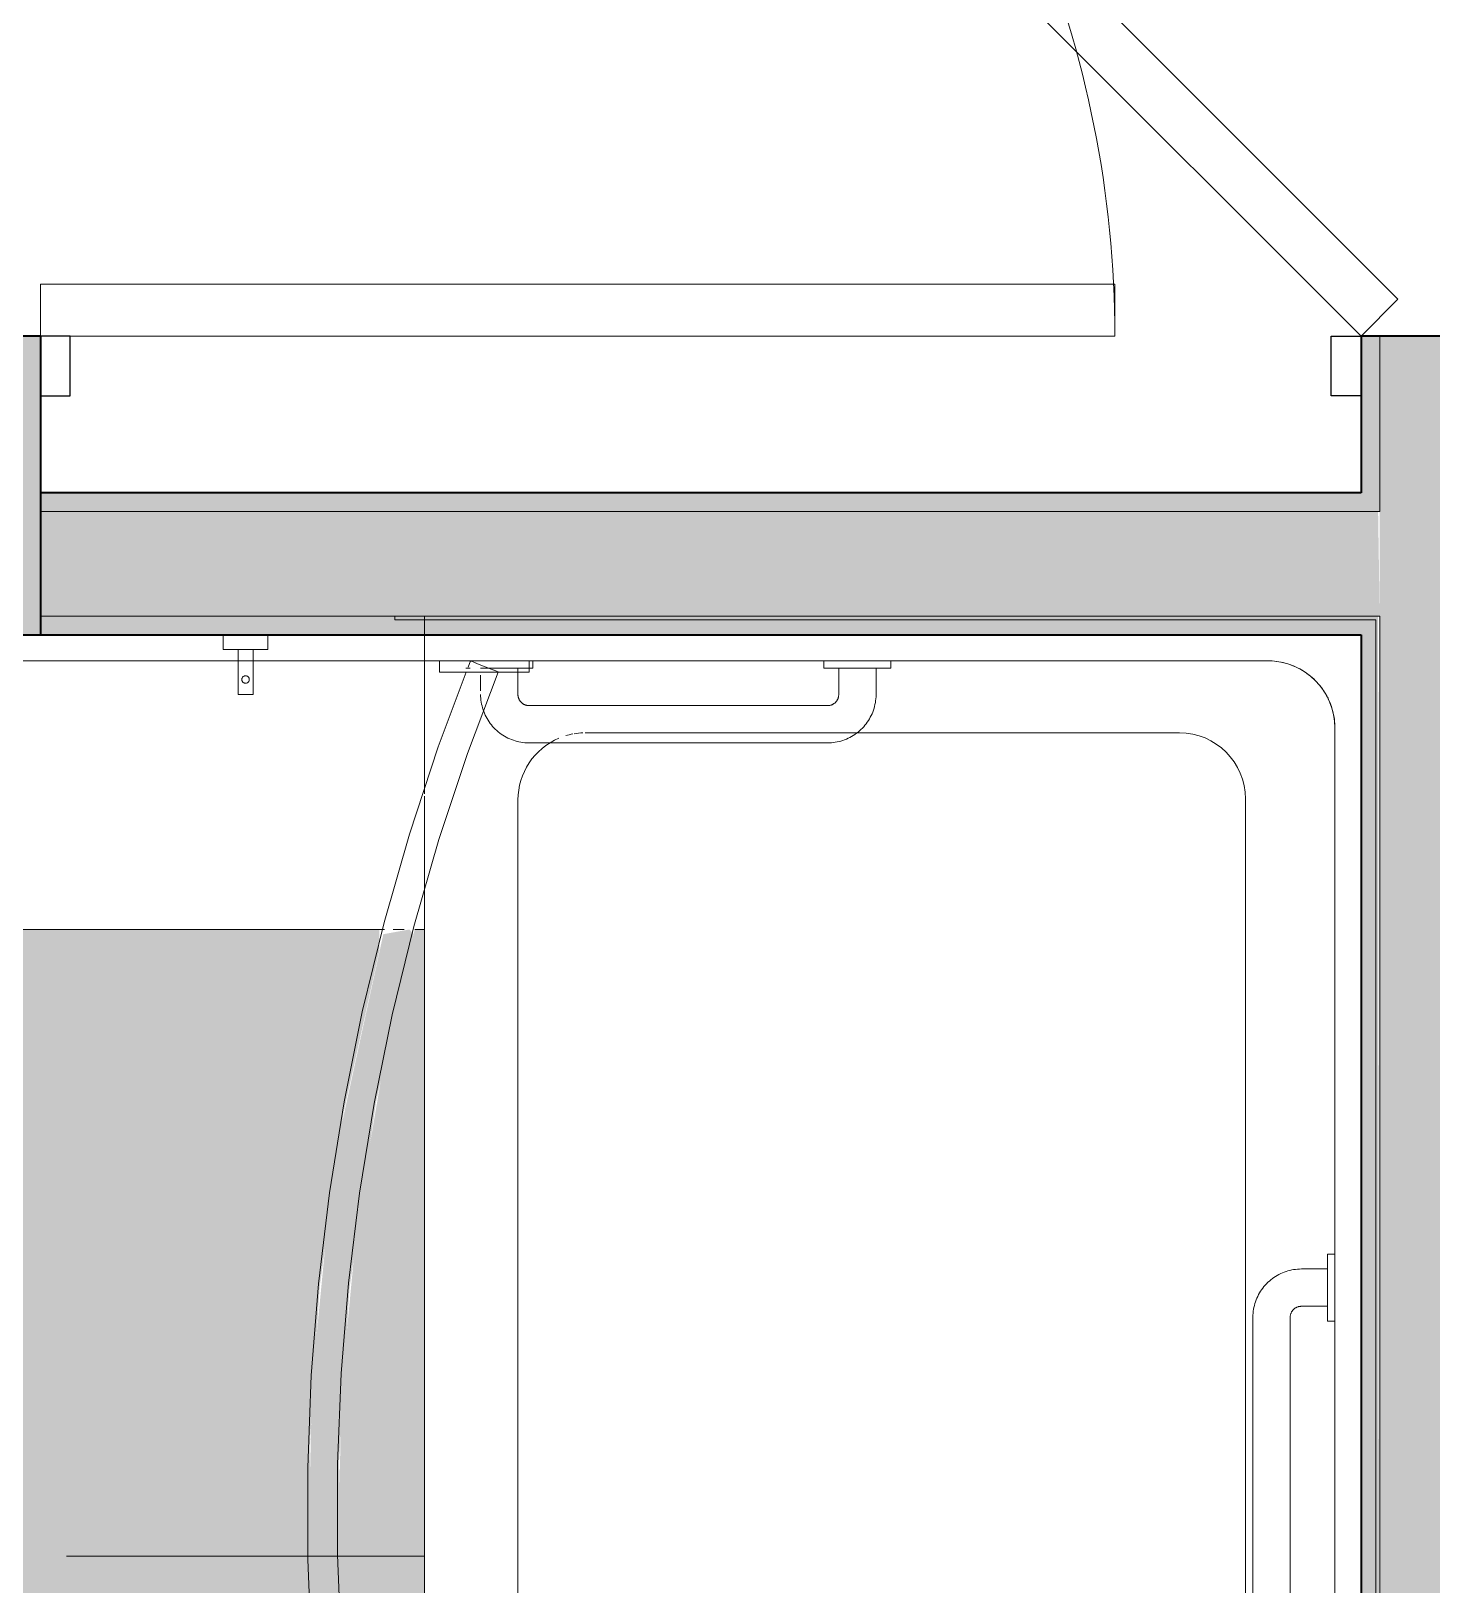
# Model space of a CAD drawing. Header units: inches. Extents: x 6 to 8416, y -388 to 6104.
# Drawn here: x 6439.8 to 6486.7, y 1612.9 to 1664.9 of the extents above; entities that cross this region are included whole.
import ezdxf

# ---------------------------------------------------------------- set-up
doc = ezdxf.new("R2010")
doc.units = ezdxf.units.IN
doc.header["$MEASUREMENT"] = 0
doc.linetypes.add('Dash 1_16_', pattern=[48, 24, -24])
doc.linetypes.add('Hidden 1_16_', pattern=[36, 24, -12])
for name, color, linetype, lineweight in [('A-DOOR', 31, 'Continuous', 18), ('A-DOOR-FRAM', 31, 'Continuous', 25), ('A-GENM', 13, 'Continuous', 18), ('A-WALL', 113, 'Continuous', 25), ('A-WALL-PATT', 111, 'Continuous', 35), ('I-WALL', 2, 'Continuous', 25), ('Q-SPCQ', 91, 'Continuous', 18)]:
    doc.layers.add(name, color=color, linetype=linetype, lineweight=lineweight)

# ---------------------------------------------------------------- blocks, each defined once
blk = doc.blocks.new('Unit-Single-Flush-ICC ADA-AM - 36_ x 84_-NR _U-BA _ BATH_-V125-LEVEL 3 - PLAN Copy 1 Copy 1')
at = {"layer": 'A-DOOR'}
for p, q in [((16.763, -1.138), (-8.693, -26.593)), ((16.763, -1.138), (18, -2.375)), ((18, -2.375), (-7.456, -27.831)), ((-8.693, -26.593), (-7.456, -27.831))]:
    blk.add_line(p, q, dxfattribs=at)
at = {"layer": 'A-DOOR', "lineweight": 9}
blk.add_arc((18, -2.375), 36, 180, 225, dxfattribs=at)
at = {"layer": 'A-DOOR-FRAM'}
for p, q in [((-20, 2.375), (-20, 3.375)), ((-20, 3.375), (-18, 3.375)), ((-18, 3.375), (-18, 2.375)), ((18, 2.375), (18, 3.375)), ((18, 3.375), (20, 3.375)), ((20, 3.375), (20, 2.375)), ((-18, 2.375), (-20, 2.375)), ((20, 2.375), (18, 2.375)), ((-20, -2.375), (-18, -2.375)), ((-20, -3.375), (-20, -2.375)), ((-18, -2.375), (-18, -3.375)), ((18, -2.375), (20, -2.375)), ((18, -3.375), (18, -2.375)), ((20, -2.375), (20, -3.375)), ((-18, -3.375), (-20, -3.375)), ((20, -3.375), (18, -3.375))]:
    blk.add_line(p, q, dxfattribs=at)
at = {"layer": 'A-DOOR-FRAM', "lineweight": 18}
for p, q in [((-20, 3.375), (-18, 3.375)), ((-20, 3.375), (-20, 2.375)), ((-18, 3.375), (-18, 2.375)), ((18, 3.375), (20, 3.375)), ((18, 3.375), (18, 2.375)), ((20, 3.375), (20, 2.375)), ((-18, 2.375), (-20, 2.375)), ((20, 2.375), (18, 2.375)), ((-20, -3.375), (-20, -2.375)), ((-20, -2.375), (-18, -2.375)), ((-18, -3.375), (-18, -2.375)), ((18, -3.375), (18, -2.375)), ((18, -2.375), (20, -2.375)), ((20, -3.375), (20, -2.375)), ((-18, -3.375), (-20, -3.375)), ((20, -3.375), (18, -3.375))]:
    blk.add_line(p, q, dxfattribs=at)
blk = doc.blocks.new('Unit-Single-Flush-ICC ADA-AM - 36_ x 84_-NR _U-BE _ BED_-6493364-LEVEL 3 - PLAN Copy 1 Copy 1')
at = {"layer": 'A-DOOR'}
for p, q in [((16.25, 38.375), (18, 38.375)), ((16.25, 2.375), (16.25, 38.375)), ((18, 2.375), (18, 38.375)), ((16.25, 2.375), (18, 2.375))]:
    blk.add_line(p, q, dxfattribs=at)
at = {"layer": 'A-DOOR', "lineweight": 9}
blk.add_arc((18, 2.375), 36, 90, 180, dxfattribs=at)
at = {"layer": 'A-DOOR-FRAM'}
for p, q in [((-18, 3.375), (-20, 3.375)), ((-20, 3.375), (-20, 2.375)), ((-18, 2.375), (-18, 3.375)), ((20, 3.375), (18, 3.375)), ((18, 3.375), (18, 2.375)), ((20, 2.375), (20, 3.375)), ((-20, 2.375), (-18, 2.375)), ((18, 2.375), (20, 2.375)), ((-18, -2.375), (-20, -2.375)), ((-20, -2.375), (-20, -3.375)), ((-18, -3.375), (-18, -2.375)), ((20, -2.375), (18, -2.375)), ((18, -2.375), (18, -3.375)), ((20, -3.375), (20, -2.375)), ((-20, -3.375), (-18, -3.375)), ((18, -3.375), (20, -3.375))]:
    blk.add_line(p, q, dxfattribs=at)
at = {"layer": 'A-DOOR-FRAM', "lineweight": 18}
for p, q in [((-18, 3.375), (-20, 3.375)), ((-20, 3.375), (-20, 2.375)), ((-18, 3.375), (-18, 2.375)), ((20, 3.375), (18, 3.375)), ((18, 3.375), (18, 2.375)), ((20, 3.375), (20, 2.375)), ((-20, 2.375), (-18, 2.375)), ((18, 2.375), (20, 2.375)), ((-20, -3.375), (-20, -2.375)), ((-18, -2.375), (-20, -2.375)), ((-18, -3.375), (-18, -2.375)), ((18, -3.375), (18, -2.375)), ((20, -2.375), (18, -2.375)), ((20, -3.375), (20, -2.375)), ((-20, -3.375), (-18, -3.375)), ((18, -3.375), (20, -3.375))]:
    blk.add_line(p, q, dxfattribs=at)
blk = doc.blocks.new('GM BA Shower-Unit-Tub-Prefab-ICC ADA-AM - ICC Type B_ Option A Forward_ 60_W x 32_D-2224287-LEVEL 3 - PLAN Copy 1 Copy 1')
at = {"layer": 'A-GENM'}
blk.add_line((59.375, 32), (60, 32), dxfattribs=at)
blk = doc.blocks.new('GM Clearance-Rect-AM - 30_ x 48_  - A117 2017 Existing _ Type B _ A117 2009 _ CBC-V587-LEVEL 3 - PLAN Copy 1 Copy 1')
at = {"layer": 'A-GENM', "linetype": 'Hidden 1_16_', "lineweight": 9, "transparency": 33554560}
h = blk.add_hatch(color=256, dxfattribs=at)
h.paths.add_polyline_path([(15, 0), (14.865, 4.705), (14.159, 7.141), (12.32, 14.947), (11.787, 18.299), (11.214, 24.639), (11.148, 30.645), (11.479, 35.998), (12.278, 41.836), (13.485, 47.308), (13.485, 48), (-15, 48), (-15, 0), (14.865, 0)])
h.paths.add_polyline_path([(15, 7.775), (15, 48), (14.667, 48), (13.728, 44.092), (12.765, 38.451), (12.231, 32.814), (12.1, 27.633), (12.448, 21.317), (13.252, 15.39), (14.486, 9.664), (14.989, 7.815)])
blk.add_hatch(color=256, dxfattribs=at).paths.add_polyline_path([(15, 4.326), (14.865, 8.27), (13.713, 12.987), (12.752, 18.657), (12.22, 24.46), (12.131, 30.175), (12.478, 35.946), (13.367, 42.21), (14.624, 47.841), (14.492, 48), (13.614, 47.841), (12.1, 40.908), (11.845, 39.201), (11.233, 32.882), (11.104, 27.516), (11.508, 20.747), (12.336, 14.859), (13.593, 9.14), (14.865, 4.705)])
at = {"layer": 'A-GENM', "linetype": 'Hidden 1_16_', "lineweight": 9}
for p, q in [((13.652, 48), (-15, 48)), ((-15, 48), (-15, 0)), ((13.652, 48), (-15, 48)), ((-15, 48), (-15, 0)), ((-15, 45.062), (-15, 48)), ((-15, 48), (13.652, 48)), ((14.309, 48), (13.943, 48)), ((14.309, 48), (13.943, 48)), ((13.943, 48), (14.309, 48)), ((15, 48), (14.667, 48)), ((15, 48), (14.667, 48)), ((14.667, 48), (15, 48)), ((15, 7.775), (15, 48)), ((15, 7.775), (15, 48)), ((15, 48), (15, 7.775)), ((-15, 43.446), (-15, 45.062)), ((-15, 40.687), (-15, 43.296)), ((-15, 0), (-15, 40.687)), ((15, 6.898), (15, 7.775)), ((15, 6.898), (15, 7.775)), ((15, 7.775), (15, 6.898)), ((15, 4.625), (15, 6.752)), ((15, 4.625), (15, 6.752)), ((15, 6.752), (15, 4.625)), ((15, 0), (15, 4.326)), ((15, 0), (15, 4.326)), ((15, 4.326), (15, 0)), ((-15, 0), (15, 0)), ((-15, 0), (15, 0)), ((15, 0), (-15, 0))]:
    blk.add_line(p, q, dxfattribs=at)
blk = doc.blocks.new('z Nested-Shower Surround-Tub-Prefab - Variable-V597-LEVEL 3 - PLAN Copy 1 Copy 1')
at = {"layer": 'A-GENM', "lineweight": 9}
for p, q in [((60, 33), (59.875, 33)), ((59.875, 33), (59.875, 0.125)), ((59.875, 32), (59.875, 33)), ((59.875, 33), (60, 33)), ((60, 0), (60, 33)), ((60, 33), (60, 32)), ((59.875, 0.625), (59.875, 32)), ((60, 32), (60, 0.625)), ((59.875, 0.312), (59.875, 0.625)), ((60, 0.625), (60, 0.054)), ((0, 0), (60, 0)), ((60, 0), (0, 0)), ((59.875, 0.125), (0.125, 0.125)), ((0.312, 0.125), (59.688, 0.125)), ((60, 0.054), (60, 0))]:
    blk.add_line(p, q, dxfattribs=at)
at = {"layer": 'A-GENM'}
for p, q in [((9.275, 32), (49.5, 32)), ((49.5, 32), (50.725, 32)), ((50.725, 32), (51.148, 32)), ((51.2, 32), (53.966, 32)), ((54.047, 32), (58.5, 32)), ((58.5, 32), (58.5, 30.75)), ((60, 32), (58.5, 32)), ((58.5, 32), (58.5, 30.75)), ((58.5, 30.75), (58.5, 32)), ((58.5, 32), (59.375, 32)), ((59.375, 32), (59.875, 32)), ((60, 0), (60, 32)), ((60, 32), (60, 0.625)), ((58.5, 30.75), (58.5, 29.25)), ((58.5, 30.75), (58.5, 29.25)), ((58.5, 29.25), (58.5, 30.75)), ((58.5, 29.25), (58.5, 3.75)), ((58.5, 29.25), (58.5, 3.75)), ((58.5, 3.75), (58.5, 29.25)), ((53.839, 28.873), (6.409, 28.873)), ((56.089, 18.5), (56.089, 26.623)), ((56.089, 6.712), (56.089, 18.5)), ((53.877, 4.5), (6.371, 4.5)), ((56.25, 1.5), (3.75, 1.5)), ((56.25, 1.5), (3.75, 1.5)), ((3.75, 1.5), (56.25, 1.5)), ((60, 0.625), (60, 0.054)), ((0, 0), (60, 0)), ((60, 0), (0, 0)), ((60, 0.054), (60, 0))]:
    blk.add_line(p, q, dxfattribs=at)
for centre, radius, start, end in [((53.839, 26.623), 2.25, 23.0129, 90), ((53.839, 26.623), 2.25, 10.6675, 16.5743), ((53.839, 26.623), 2.25, 1.8287, 9.2992), ((53.877, 6.712), 2.212, 270, 360), ((56.25, 3.75), 2.25, 270, 360), ((56.25, 3.75), 2.25, 345, 0), ((56.25, 3.75), 2.25, 345, 360), ((56.25, 3.75), 2.25, 339.9713, 345), ((56.25, 3.75), 2.25, 339.9713, 345), ((56.25, 3.75), 2.25, 315, 330), ((56.25, 3.75), 2.25, 315, 330), ((56.25, 3.75), 2.25, 330, 335.0287), ((56.25, 3.75), 2.25, 330, 335.0287), ((56.25, 3.75), 2.25, 335.0287, 339.9713), ((56.25, 3.75), 2.25, 335.0287, 339.9713), ((56.25, 3.75), 2.25, 300, 315), ((56.25, 3.75), 2.25, 300, 315), ((56.25, 3.75), 2.25, 270, 285), ((56.25, 3.75), 2.25, 270, 285), ((56.25, 3.75), 2.25, 285, 290.0287), ((56.25, 3.75), 2.25, 285, 290.0287), ((56.25, 3.75), 2.25, 290.0287, 294.9713), ((56.25, 3.75), 2.25, 290.0287, 294.9713), ((56.25, 3.75), 2.25, 294.9713, 300), ((56.25, 3.75), 2.25, 294.9713, 300)]:
    blk.add_arc(centre, radius, start, end, dxfattribs=at)
blk = doc.blocks.new('z Nested-Shower Grab Bars - Variable-V452-LEVEL 3 - PLAN Copy 1 Copy 1')
at = {"layer": 'A-GENM', "linetype": 'Dash 1_16_', "lineweight": 9}
for p, q in [((56.75, 29.125), (56.75, 29.087)), ((56.75, 29.125), (56.75, 29.087)), ((56.75, 29.087), (56.75, 28.974)), ((56.75, 29.087), (56.75, 28.974)), ((57, 28.974), (57, 29.125)), ((57, 28.974), (57, 29.125)), ((57, 28.563), (57, 28.795)), ((57, 28.563), (57, 28.795)), ((55.364, 28.543), (55.303, 28.521)), ((55.426, 28.562), (55.364, 28.543)), ((55.489, 28.578), (55.426, 28.562)), ((55.552, 28.593), (55.489, 28.578)), ((55.616, 28.604), (55.552, 28.593)), ((55.68, 28.613), (55.616, 28.604)), ((55.745, 28.62), (55.68, 28.613)), ((55.81, 28.624), (55.745, 28.62)), ((55.875, 28.625), (55.81, 28.624)), ((56.516, 28.625), (55.998, 28.625)), ((56.75, 28.604), (56.75, 28.625)), ((56.75, 28.604), (56.75, 28.625)), ((56.75, 28.541), (56.75, 28.604)), ((56.75, 28.541), (56.75, 28.604)), ((56.75, 28.162), (56.75, 28.541)), ((56.75, 28.313), (56.75, 28.541)), ((56.75, 28.162), (56.75, 28.313)), ((56.75, 28), (56.75, 28.162)), ((56.75, 28), (56.75, 28.162)), ((57, 28.113), (57, 28.503)), ((57, 28.113), (57, 28.503)), ((56.75, 27.838), (56.75, 28)), ((56.75, 27.838), (56.75, 28)), ((56.75, 27.688), (56.75, 27.838)), ((56.75, 27.688), (56.75, 27.838)), ((56.75, 27.709), (56.75, 26.875)), ((56.75, 27.375), (56.75, 27.688)), ((56.75, 27.375), (56.75, 27.688)), ((56.75, 27.687), (56.75, 26.875)), ((57, 27.749), (57, 28)), ((57, 27.749), (57, 28)), ((57, 27.438), (57, 27.709)), ((57, 27.438), (57, 27.709)), ((55.875, 27.375), (56.75, 27.375)), ((57, 27.205), (57, 27.438)), ((57, 27.205), (57, 27.438)), ((57, 27.026), (57, 27.205)), ((57, 27.026), (57, 27.205)), ((54.25, 27), (54.25, 17)), ((55.5, 17), (55.5, 27)), ((56.75, 26.875), (57, 26.875)), ((57, 26.913), (57, 27.026)), ((57, 26.913), (57, 27.026)), ((57, 26.875), (57, 26.913)), ((57, 26.875), (57, 26.913)), ((57, 17.125), (56.75, 17.125)), ((56.75, 17.125), (56.75, 16.313)), ((56.75, 17.125), (56.75, 14.875)), ((57, 17.087), (57, 17.125)), ((57, 17.087), (57, 17.125)), ((57, 16.974), (57, 17.087)), ((57, 16.974), (57, 17.087)), ((57, 16.795), (57, 16.974)), ((57, 16.795), (57, 16.974)), ((57, 16.563), (57, 16.795)), ((57, 16.563), (57, 16.795)), ((56.75, 16.625), (55.875, 16.625)), ((56.75, 16.313), (56.75, 16.625)), ((56.75, 15.375), (56.75, 16.625)), ((56.75, 16.162), (56.75, 16.313)), ((56.75, 16), (56.75, 16.162)), ((57, 16.291), (57, 16.563)), ((57, 16.291), (57, 16.563)), ((57, 16), (57, 16.291)), ((57, 16), (57, 16.291)), ((56.75, 15.838), (56.75, 16)), ((56.75, 15.688), (56.75, 15.838)), ((56.75, 15.375), (56.75, 15.688)), ((56.75, 15.687), (56.75, 14.875)), ((57, 15.709), (57, 16)), ((57, 15.709), (57, 16)), ((57, 15.438), (57, 15.709)), ((57, 15.438), (57, 15.709)), ((55.875, 15.375), (56.75, 15.375)), ((57, 15.205), (57, 15.438)), ((57, 15.205), (57, 15.438)), ((57, 15.026), (57, 15.205)), ((57, 15.026), (57, 15.205)), ((56.75, 14.875), (57, 14.875)), ((57, 14.913), (57, 15.026)), ((57, 14.913), (57, 15.026)), ((57, 14.875), (57, 14.913)), ((57, 14.875), (57, 14.913)), ((35, 2.75), (13, 2.75)), ((35, 2.75), (13, 2.75)), ((13, 1.5), (35, 1.5)), ((13, 1.5), (35, 1.5)), ((35.375, 1.125), (35.375, 0.25)), ((35.375, 1.125), (35.375, 0.25)), ((36.625, 0.25), (36.625, 1.125)), ((36.625, 0.25), (36.625, 1.125)), ((34.875, 0.25), (34.875, 0)), ((35.687, 0.25), (34.875, 0.25)), ((35.687, 0.25), (34.875, 0.25)), ((34.875, 0.25), (34.875, 0)), ((37.125, 0.25), (34.875, 0.25)), ((35.687, 0.25), (34.875, 0.25)), ((34.875, 0), (34.913, 0)), ((34.875, 0), (34.913, 0)), ((34.875, 0), (34.913, 0)), ((34.875, 0), (34.913, 0)), ((34.913, 0), (35.026, 0)), ((34.913, 0), (35.026, 0)), ((34.913, 0), (35.026, 0)), ((34.913, 0), (35.026, 0)), ((35.026, 0), (35.205, 0)), ((35.026, 0), (35.205, 0)), ((35.026, 0), (35.205, 0)), ((35.026, 0), (35.205, 0)), ((35.205, 0), (35.438, 0)), ((35.205, 0), (35.438, 0)), ((35.205, 0), (35.438, 0)), ((35.205, 0), (35.438, 0)), ((35.375, 0.25), (35.688, 0.25)), ((35.375, 0.25), (35.688, 0.25)), ((35.375, 0.25), (36.625, 0.25)), ((35.375, 0.25), (35.688, 0.25)), ((35.438, 0), (35.709, 0)), ((35.438, 0), (35.709, 0)), ((35.438, 0), (35.709, 0)), ((35.438, 0), (35.709, 0)), ((35.688, 0.25), (35.838, 0.25)), ((35.688, 0.25), (36.313, 0.25)), ((35.688, 0.25), (35.838, 0.25)), ((35.709, 0), (36, 0)), ((35.709, 0), (36, 0)), ((35.709, 0), (36, 0)), ((35.709, 0), (36, 0)), ((35.838, 0.25), (36, 0.25)), ((35.838, 0.25), (36, 0.25)), ((36, 0.25), (36.162, 0.25)), ((36, 0.25), (36.162, 0.25)), ((36, 0), (36.291, 0)), ((36, 0), (36.291, 0)), ((36, 0), (36.291, 0)), ((36, 0), (36.291, 0)), ((36.162, 0.25), (36.313, 0.25)), ((36.162, 0.25), (36.313, 0.25)), ((36.291, 0), (36.563, 0)), ((36.291, 0), (36.563, 0)), ((36.291, 0), (36.563, 0)), ((36.291, 0), (36.563, 0)), ((37.125, 0.25), (36.313, 0.25)), ((37.125, 0.25), (36.313, 0.25)), ((36.313, 0.25), (36.625, 0.25)), ((36.313, 0.25), (36.625, 0.25)), ((37.125, 0.25), (36.313, 0.25)), ((36.313, 0.25), (36.625, 0.25)), ((36.563, 0), (36.795, 0)), ((36.563, 0), (36.795, 0)), ((36.563, 0), (36.795, 0)), ((36.563, 0), (36.795, 0)), ((36.795, 0), (36.974, 0)), ((36.795, 0), (36.974, 0)), ((36.795, 0), (36.974, 0)), ((36.795, 0), (36.974, 0)), ((36.974, 0), (37.087, 0)), ((36.974, 0), (37.087, 0)), ((36.974, 0), (37.087, 0)), ((36.974, 0), (37.087, 0)), ((37.087, 0), (37.125, 0)), ((37.087, 0), (37.125, 0)), ((37.087, 0), (37.125, 0)), ((37.087, 0), (37.125, 0)), ((37.125, 0), (37.125, 0.25)), ((37.125, 0), (37.125, 0.25))]:
    blk.add_line(p, q, dxfattribs=at)
at = {"layer": 'A-GENM', "linetype": 'Dash 1_16_', "lineweight": 9, "flags": 128}
for points in [[(55.303, 28.521), (55.242, 28.497), (55.183, 28.47), (55.125, 28.441), (55.068, 28.41), (55.012, 28.377), (54.957, 28.341), (54.905, 28.303), (54.853, 28.264), (54.803, 28.222), (54.756, 28.178), (54.709, 28.132), (54.665, 28.085), (54.623, 28.035), (54.582, 27.984), (54.544, 27.932), (54.508, 27.878), (54.474, 27.823), (54.442, 27.766), (54.412, 27.708), (54.385, 27.649), (54.36, 27.589), (54.338, 27.528), (54.318, 27.466), (54.301, 27.403), (54.286, 27.34), (54.274, 27.276), (54.264, 27.212), (54.257, 27.147), (54.252, 27.083), (54.25, 27.018), (54.25, 27)], [(55.5, 27), (55.5, 27.015), (55.501, 27.03), (55.503, 27.045), (55.505, 27.06), (55.507, 27.075), (55.511, 27.089), (55.515, 27.104), (55.519, 27.118), (55.524, 27.132), (55.53, 27.146), (55.536, 27.16), (55.542, 27.173), (55.55, 27.186), (55.557, 27.199), (55.565, 27.212), (55.574, 27.224), (55.583, 27.236), (55.593, 27.247), (55.603, 27.258), (55.614, 27.269), (55.625, 27.279), (55.636, 27.289), (55.648, 27.298), (55.66, 27.307), (55.672, 27.316), (55.685, 27.323), (55.698, 27.331), (55.712, 27.338), (55.725, 27.344), (55.739, 27.35), (55.753, 27.355), (55.767, 27.359), (55.782, 27.363), (55.797, 27.367), (55.811, 27.37), (55.826, 27.372), (55.841, 27.373), (55.856, 27.375), (55.871, 27.375), (55.875, 27.375)], [(54.25, 17), (54.251, 16.935), (54.255, 16.87), (54.262, 16.805), (54.271, 16.741), (54.282, 16.677), (54.297, 16.614), (54.313, 16.551), (54.332, 16.489), (54.354, 16.428), (54.378, 16.367), (54.405, 16.308), (54.434, 16.25), (54.465, 16.193), (54.498, 16.137), (54.534, 16.082), (54.572, 16.03), (54.611, 15.978), (54.653, 15.928), (54.697, 15.881), (54.743, 15.834), (54.79, 15.79), (54.84, 15.748), (54.891, 15.707), (54.943, 15.669), (54.997, 15.633), (55.052, 15.599), (55.109, 15.567), (55.167, 15.537), (55.226, 15.51), (55.286, 15.485), (55.347, 15.463), (55.409, 15.443), (55.472, 15.426), (55.535, 15.411), (55.599, 15.399), (55.663, 15.389), (55.728, 15.382), (55.792, 15.377), (55.857, 15.375), (55.875, 15.375)], [(55.875, 16.625), (55.86, 16.625), (55.845, 16.626), (55.83, 16.628), (55.815, 16.63), (55.8, 16.632), (55.786, 16.636), (55.771, 16.64), (55.757, 16.644), (55.743, 16.649), (55.729, 16.655), (55.715, 16.661), (55.702, 16.667), (55.689, 16.675), (55.676, 16.682), (55.663, 16.69), (55.651, 16.699), (55.639, 16.708), (55.628, 16.718), (55.617, 16.728), (55.606, 16.739), (55.596, 16.75), (55.586, 16.761), (55.577, 16.773), (55.568, 16.785), (55.559, 16.797), (55.552, 16.81), (55.544, 16.823), (55.537, 16.837), (55.531, 16.85), (55.525, 16.864), (55.52, 16.878), (55.516, 16.892), (55.512, 16.907), (55.508, 16.922), (55.505, 16.936), (55.503, 16.951), (55.502, 16.966), (55.5, 16.981), (55.5, 16.996), (55.5, 17)], [(36.625, 1.125), (36.624, 1.19), (36.62, 1.255), (36.613, 1.32), (36.604, 1.384), (36.593, 1.448), (36.578, 1.511), (36.562, 1.574), (36.543, 1.636), (36.521, 1.697), (36.497, 1.758), (36.47, 1.817), (36.441, 1.875), (36.41, 1.932), (36.377, 1.988), (36.341, 2.043), (36.303, 2.095), (36.264, 2.147), (36.222, 2.197), (36.178, 2.244), (36.132, 2.291), (36.085, 2.335), (36.035, 2.377), (35.984, 2.418), (35.932, 2.456), (35.878, 2.492), (35.823, 2.526), (35.766, 2.558), (35.708, 2.588), (35.649, 2.615), (35.589, 2.64), (35.528, 2.662), (35.466, 2.682), (35.403, 2.699), (35.34, 2.714), (35.276, 2.726), (35.212, 2.736), (35.147, 2.743), (35.083, 2.748), (35.018, 2.75), (35, 2.75)], [(36.625, 1.125), (36.624, 1.19), (36.62, 1.255), (36.613, 1.32), (36.604, 1.384), (36.593, 1.448), (36.578, 1.511), (36.562, 1.574), (36.543, 1.636), (36.521, 1.697), (36.497, 1.758), (36.47, 1.817), (36.441, 1.875), (36.41, 1.932), (36.377, 1.988), (36.341, 2.043), (36.303, 2.095), (36.264, 2.147), (36.222, 2.197), (36.178, 2.244), (36.132, 2.291), (36.085, 2.335), (36.035, 2.377), (35.984, 2.418), (35.932, 2.456), (35.878, 2.492), (35.823, 2.526), (35.766, 2.558), (35.708, 2.588), (35.649, 2.615), (35.589, 2.64), (35.528, 2.662), (35.466, 2.682), (35.403, 2.699), (35.34, 2.714), (35.276, 2.726), (35.212, 2.736), (35.147, 2.743), (35.083, 2.748), (35.018, 2.75), (35, 2.75)], [(35, 1.5), (35.015, 1.5), (35.03, 1.499), (35.045, 1.497), (35.06, 1.495), (35.075, 1.493), (35.089, 1.489), (35.104, 1.485), (35.118, 1.481), (35.132, 1.476), (35.146, 1.47), (35.16, 1.464), (35.173, 1.458), (35.186, 1.45), (35.199, 1.443), (35.212, 1.435), (35.224, 1.426), (35.236, 1.417), (35.247, 1.407), (35.258, 1.397), (35.269, 1.386), (35.279, 1.375), (35.289, 1.364), (35.298, 1.352), (35.307, 1.34), (35.316, 1.328), (35.323, 1.315), (35.331, 1.302), (35.338, 1.288), (35.344, 1.275), (35.35, 1.261), (35.355, 1.247), (35.359, 1.233), (35.363, 1.218), (35.367, 1.203), (35.37, 1.189), (35.372, 1.174), (35.373, 1.159), (35.375, 1.144), (35.375, 1.129), (35.375, 1.125)], [(35, 1.5), (35.015, 1.5), (35.03, 1.499), (35.045, 1.497), (35.06, 1.495), (35.075, 1.493), (35.089, 1.489), (35.104, 1.485), (35.118, 1.481), (35.132, 1.476), (35.146, 1.47), (35.16, 1.464), (35.173, 1.458), (35.186, 1.45), (35.199, 1.443), (35.212, 1.435), (35.224, 1.426), (35.236, 1.417), (35.247, 1.407), (35.258, 1.397), (35.269, 1.386), (35.279, 1.375), (35.289, 1.364), (35.298, 1.352), (35.307, 1.34), (35.316, 1.328), (35.323, 1.315), (35.331, 1.302), (35.338, 1.288), (35.344, 1.275), (35.35, 1.261), (35.355, 1.247), (35.359, 1.233), (35.363, 1.218), (35.367, 1.203), (35.37, 1.189), (35.372, 1.174), (35.373, 1.159), (35.375, 1.144), (35.375, 1.129), (35.375, 1.125)]]:
    blk.add_lwpolyline(points, dxfattribs=at)
blk = doc.blocks.new('SE BA Shower Curtain Rod-AM - 1_ Dia__ 76_ AFF-V377-LEVEL 3 - PLAN Copy 1 Copy 1')
at = {"layer": 'Q-SPCQ'}
for p, q in [((57, 1.5), (56.625, 1.5)), ((56.625, 1.5), (56.625, 0.75)), ((56.625, 1.5), (56.625, -1.5)), ((57, -1.5), (57, 1.5)), ((57, 0.75), (57, 1.5)), ((56.998, 0.464), (56.786, 0.544)), ((57, 0.388), (57, 0.75)), ((56.72, -0.232), (56.905, 0.232)), ((56.765, -0.12), (56.812, 0)), ((56.812, 0), (56.86, 0.12)), ((56.86, 0.12), (56.905, 0.232)), ((56.905, 0.232), (56.973, 0.402)), ((56.905, 0.232), (56.943, 0.328)), ((56.943, 0.328), (56.973, 0.402)), ((56.973, 0.402), (56.991, 0.449)), ((56.973, 0.402), (56.991, 0.449)), ((56.991, 0.449), (56.998, 0.464)), ((56.991, 0.449), (56.998, 0.464)), ((57, 0), (57, 0.388)), ((56.625, -0.391), (56.625, -0.75)), ((56.627, -0.464), (56.634, -0.449)), ((56.627, -0.464), (56.634, -0.449)), ((56.634, -0.449), (56.652, -0.402)), ((56.634, -0.449), (56.652, -0.402)), ((56.652, -0.402), (56.72, -0.232)), ((56.652, -0.402), (56.682, -0.328)), ((56.682, -0.328), (56.72, -0.232)), ((56.72, -0.232), (56.765, -0.12)), ((57, -0.388), (57, 0)), ((57, -0.75), (57, -0.388)), ((56.625, -0.75), (56.625, -1.5)), ((57, -1.5), (57, -0.75)), ((56.625, -1.5), (57, -1.5))]:
    blk.add_line(p, q, dxfattribs=at)
at = {"layer": 'Q-SPCQ', "flags": 128}
for points in [[(56.625, 0.604), (54.115, 1.547), (51.191, 2.513), (48.231, 3.362), (45.239, 4.091), (42.221, 4.7), (39.18, 5.189), (36.123, 5.555), (33.053, 5.798), (29.976, 5.919), (26.897, 5.916), (23.82, 5.791), (20.75, 5.542), (17.694, 5.171), (14.654, 4.678), (11.636, 4.063), (8.646, 3.329), (5.687, 2.475), (2.765, 1.504), (0.375, 0.605)], [(0.375, -0.464), (3.218, 0.604), (6.104, 1.558), (9.026, 2.395), (11.978, 3.115), (14.958, 3.716), (17.959, 4.198), (20.976, 4.56), (24.006, 4.8), (27.043, 4.919), (30.083, 4.916), (33.119, 4.792), (36.149, 4.547), (39.166, 4.181), (42.166, 3.694), (45.144, 3.088), (48.096, 2.363), (51.016, 1.52), (53.901, 0.562), (56.625, -0.464)]]:
    blk.add_lwpolyline(points, dxfattribs=at)
blk = doc.blocks.new('SE BA Robe Hook-AM - Robe Hook-19162411-LEVEL 3 - PLAN Copy 1 Copy 1')
at = {"layer": 'Q-SPCQ'}
for p, q in [((-0.25, 2), (-0.25, 0.5)), ((-0.25, 2), (0, 2)), ((-0.217, 2), (0, 2)), ((0, 2), (0.217, 2)), ((0, 2), (0.25, 2)), ((0.25, 0.5), (0.25, 2)), ((-0.75, 0.5), (-0.75, 0)), ((0, 0.5), (-0.75, 0.5)), ((0, 0.5), (-0.25, 0.5)), ((0, 0.5), (-0.236, 0.5)), ((0, 0.5), (-0.217, 0.5)), ((0.217, 0.5), (0, 0.5)), ((0.25, 0.5), (0, 0.5)), ((0.236, 0.5), (0, 0.5)), ((0.75, 0.5), (0, 0.5)), ((0.75, 0), (0.75, 0.5)), ((0, 0), (-0.75, 0)), ((0.75, 0), (0, 0))]:
    blk.add_line(p, q, dxfattribs=at)
for start, end in [(360, 180), (150, 165), (135, 150), (105, 135), (90, 105), (75, 90), (60, 75), (45, 60), (30, 45), (15, 30), (165, 180), (180, 360), (180, 195), (195, 210), (210, 240), (240, 255), (255, 270), (270, 285), (285, 300), (300, 315), (315, 330), (330, 345), (0, 15), (345, 0)]:
    blk.add_arc((0, 1.5), 0.125, start, end, dxfattribs=at)
blk = doc.blocks.new('z Nested-Clearance-Shower-AM - Tub_Shower - ICC Type B - Option A_ Forward-V1035-LEVEL 3 - PLAN Copy 1 Copy 1')
at = {"layer": 'A-GENM', "linetype": 'Hidden 1_16_', "lineweight": 9}
for p, q in [((0, 48), (0, 0)), ((30, 0), (30, 48)), ((0, 0), (30, 0))]:
    blk.add_line(p, q, dxfattribs=at)

msp = doc.modelspace()

# ---------------------------------------------------------------- hatches: boundary and pattern name
at = {"layer": 'A-WALL-PATT', "transparency": 33554560}
h = msp.add_hatch(color=10, dxfattribs=at)
h.paths.add_polyline_path([(6439.47783733, 1644.68577679), (6440.10283733, 1644.68577679), (6440.10283733, 1654.68577679), (6439.47783733, 1654.68577679), (6439.47783733, 1645.31077679)])
h.paths.add_polyline_path([(6440.10283733, 1690.68577679), (6440.10283733, 1861.93577679), (6439.47783733, 1861.93577679), (6439.47783733, 1690.68577679)])
h = msp.add_hatch(color=10, dxfattribs=at)
h.paths.add_polyline_path([(6484.35283733, 1576.68577679), (6484.97783733, 1576.68577679), (6484.92428685, 1581.81077679), (6484.35283733, 1581.81077679), (6484.35283733, 1580.90268581)])
h.paths.add_polyline_path([(6484.35283733, 1585.31077679), (6484.97783733, 1585.31077679), (6484.92428685, 1645.31077679), (6484.35283733, 1645.31077679), (6484.35283733, 1585.93577679)])
h.paths.add_polyline_path([(6484.35283733, 1648.81077679), (6484.97783733, 1648.81077679), (6484.97783733, 1654.68577679), (6484.35283733, 1654.68577679), (6484.35283733, 1649.43577679)])
h.paths.add_polyline_path([(6484.35283733, 1690.68577679), (6484.97783733, 1690.68577679), (6484.97783733, 1726.81077679), (6484.35283733, 1726.81077679), (6484.35283733, 1708.83406081)])
at = {"layer": 'A-WALL-PATT', "lineweight": 25, "transparency": 33554560}
msp.add_hatch(color=10, dxfattribs=at).paths.add_polyline_path([(6484.35283733, 1648.81077679), (6484.35283733, 1649.43577679), (6440.10283733, 1649.43577679), (6440.10283733, 1648.81077679), (6468.05303685, 1648.81077679)])
at = {"layer": 'A-WALL-PATT', "transparency": 33554560}
msp.add_hatch(color=10, dxfattribs=at).paths.add_polyline_path([(6484.35283733, 1644.68577679), (6484.35283733, 1645.31077679), (6440.10283733, 1645.31077679), (6440.10283733, 1644.68577679), (6468.05303685, 1644.68577679)])
at = {"layer": 'I-WALL', "transparency": 33554560}
h = msp.add_hatch(color=10, dxfattribs=at)
h.paths.add_polyline_path([(6488.47783733, 1576.68577679), (6488.47783733, 1654.68577679), (6484.97783733, 1654.68577679), (6484.97783733, 1576.68577679)])
h.paths.add_polyline_path([(6488.47783733, 1690.68577679), (6488.47783733, 1723.31077679), (6484.97783733, 1723.31077679), (6484.97783733, 1690.68577679)])
msp.add_hatch(color=10, dxfattribs=at).paths.add_polyline_path([(6484.35283733, 1645.31077679), (6484.97783733, 1645.31077679), (6484.92428685, 1648.81077679), (6440.10283733, 1648.81077679), (6440.10283733, 1645.31077679), (6468.05303685, 1645.31077679)])

# ---------------------------------------------------------------- linework, layer by layer
at = {"layer": 'A-WALL', "lineweight": 9}
for p, q in [((6484.97783733, 1654.68577679), (6484.97783733, 1648.81077679)), ((6440.10283733, 1648.81077679), (6484.97783733, 1648.81077679)), ((6440.10283733, 1645.31077679), (6484.97783733, 1645.31077679)), ((6484.97783733, 1645.31077679), (6484.97783733, 1585.31077679))]:
    msp.add_line(p, q, dxfattribs=at)
at = {"layer": 'I-WALL', "lineweight": 35}
for p, q in [((6440.10283733, 1654.68577679), (6435.35283733, 1654.68577679)), ((6440.10283733, 1654.68577679), (6440.10283733, 1644.68577679)), ((6489.10283733, 1654.68577679), (6484.35283733, 1654.68577679)), ((6484.35283733, 1654.68577679), (6484.35283733, 1649.43577679)), ((6484.35283733, 1649.43577679), (6440.10283733, 1649.43577679)), ((6337.04033733, 1644.68577679), (6484.35283733, 1644.68577679)), ((6484.35283733, 1644.68577679), (6484.35283733, 1585.93577679))]:
    msp.add_line(p, q, dxfattribs=at)

# ---------------------------------------------------------------- block references
at = {"layer": 'A-DOOR'}
for name, p, rotation in [('Unit-Single-Flush-ICC ADA-AM - 36_ x 84_-NR _U-BE _ BED_-6493364-LEVEL 3 - PLAN Copy 1 Copy 1', (6437.72783733, 1672.68577679), 270.0000000000019), ('Unit-Single-Flush-ICC ADA-AM - 36_ x 84_-NR _U-BA _ BATH_-V125-LEVEL 3 - PLAN Copy 1 Copy 1', (6486.72783733, 1672.68577679), 270.0000000000009)]:
    msp.add_blockref(name, p, dxfattribs=dict(at, rotation=rotation))
at = {"layer": 'A-GENM', "lineweight": 9, "rotation": 89.99999999999991}
msp.add_blockref('z Nested-Shower Surround-Tub-Prefab - Variable-V597-LEVEL 3 - PLAN Copy 1 Copy 1', (6484.97783733, 1585.31077679), dxfattribs=at)
at = {"layer": 'A-GENM', "rotation": 89.99999999999991}
msp.add_blockref('GM BA Shower-Unit-Tub-Prefab-ICC ADA-AM - ICC Type B_ Option A Forward_ 60_W x 32_D-2224287-LEVEL 3 - PLAN Copy 1 Copy 1', (6484.97783733, 1585.31077679), dxfattribs=at)
at = {"layer": 'A-GENM', "linetype": 'Hidden 1_16_', "lineweight": 9, "rotation": 89.99999999999991}
msp.add_blockref('z Nested-Clearance-Shower-AM - Tub_Shower - ICC Type B - Option A_ Forward-V1035-LEVEL 3 - PLAN Copy 1 Copy 1', (6452.97783733, 1613.81077679), dxfattribs=at)
at = {"layer": 'A-GENM', "linetype": 'Dash 1_16_', "lineweight": 9, "rotation": 89.99999999999991}
msp.add_blockref('z Nested-Shower Grab Bars - Variable-V452-LEVEL 3 - PLAN Copy 1 Copy 1', (6483.47783733, 1586.81077679), dxfattribs=at)
at = {"layer": 'A-GENM', "linetype": 'Hidden 1_16_', "lineweight": 9}
msp.add_blockref('GM Clearance-Rect-AM - 30_ x 48_  - A117 2017 Existing _ Type B _ A117 2009 _ CBC-V587-LEVEL 3 - PLAN Copy 1 Copy 1', (6437.97783733, 1586.81077679), dxfattribs=at)
at = {"layer": 'Q-SPCQ'}
for name, p, rotation in [('SE BA Robe Hook-AM - Robe Hook-19162411-LEVEL 3 - PLAN Copy 1 Copy 1', (6446.97783733, 1644.68577679), 180), ('SE BA Shower Curtain Rod-AM - 1_ Dia__ 76_ AFF-V377-LEVEL 3 - PLAN Copy 1 Copy 1', (6454.97783733, 1586.81077679), 89.99999999999991)]:
    msp.add_blockref(name, p, dxfattribs=dict(at, rotation=rotation))

doc.saveas('drawing.dxf')
